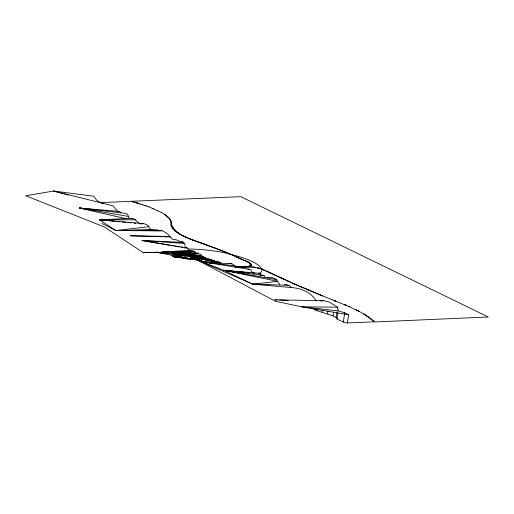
<?xml version="1.0" encoding="UTF-8"?>
<svg xmlns="http://www.w3.org/2000/svg" width="514" height="514" viewBox="0 0 514 514"><rect width="100%" height="100%" fill="white"/><g stroke="black" fill="none" stroke-linecap="round" stroke-linejoin="round"><path stroke-width="0.77" d="M164.519 214.377C167.692 216.484 172.074 220.275 170.918 224.984C172.235 230.362 177.876 233.028 182.252 235.611C199.895 243.752 218.893 248.603 236.491 256.929C237.969 259.307 254.494 261.658 249.194 266.104C245.024 266.978 250.768 266.894 251.205 265.134C250.01 261.234 243.411 260.784 240.25 258.452C229.25 253.505 218.039 249.039 206.692 244.953C194.883 239.665 178.075 237.693 171.67 225.126L171.631 222.26L169.279 218.232L164.923 214.621L161.21 212.346M235.136 267.274L252.547 266.959L260.881 268.687L260.463 268.61M372.534 320.293L368.634 317.061L363.751 313.977L370.703 318.77L374.147 321.803L347.387 322.972L343.326 322.06L337.03 319.001L336.143 317.504C328.992 313.264 320.093 312.872 313.135 308.599M243.276 267.254L243.88 267.094L236.954 267.299M259.833 274.855L260.058 273.339L258.478 273.159M315.48 310.257L315.712 308.715M317.17 310.719L317.395 309.229M322.053 312.056L322.278 310.546M327.521 314.015L327.971 311.015M332.995 315.975L333.567 312.107M336.143 317.504L336.972 311.953M337.447 308.779L337.685 307.199L329.313 302.014L323.743 300.722L274.72 299.816L277.104 299.925M337.03 319.001L337.91 313.103M343.326 322.06L344.714 312.808L338.238 310.893L301.75 306.832L275.414 301.249L198.063 260.354L187.828 256.017L175.749 256.036L174.657 256.923L172.781 256.557L172.004 255.317L156.507 252.316L143.117 252.535L104.49 227.027L25.7 195.763L53.578 191.028L93.837 196.226L96.973 200.685L103.32 203.859M347.387 322.972L348.614 314.774L344.714 312.808M235.11 267.036L247.812 266.734M177.928 251.834L193.168 251.552L193.29 251.108L189.248 250.357L161.062 252.111M249.065 266.4L249.952 266.239M241.554 267.286L241.098 267.299M252.547 266.959L255.612 267.415M204.129 244.034L204.842 244.298M236.324 267.055L245.821 266.85L245.422 266.869M187.173 248.339L187.559 247.979L189.248 250.357M217.891 262.558L218.456 262.031L221.495 263.547M254.436 267.357L254.873 267.402M242.974 266.984L243.784 266.946M220.011 249.952L221.232 250.434M182.586 235.412L182.252 235.611L183.53 235.83M249.56 267.029L249.984 267.036M251.32 267.055L251.744 267.062M131.404 218.803L132.618 218.36C135.638 219.035 136.82 222.099 139.519 223.327M244.356 260.354L245.711 260.99M179.971 256.313L183.369 255.085L189.705 255.715L216.606 261.857L214.46 261.677M193.2 240.07L192.782 240.218L194.523 240.655M247.748 267.087L248.32 267.062M245.544 267.19L246.09 267.023L243.861 267.241M253.222 267.19L253.659 267.235M238.747 267.306L239.344 267.312M236.35 267.293L236.967 267.139L235.367 267.113M189.499 238.58L188.946 238.708L190.167 238.875M186.537 247.934L185.258 247.112L184.751 243.463L182.823 241.721L180.53 241.715L176.475 239.845L172.216 239.164L168.239 234.448L165.842 232.643L162.135 230.715L150.788 229.655L149.323 227.856L148.758 226.205L146.561 224.547L143.618 223.616L142.102 223.918L140.168 223.474M186.042 237.063L185.432 237.166L186.717 237.365M101.952 223.423L115.798 230.535L148.887 226.693M192.718 259.127L187.16 258.915L186.865 258.15L175.749 256.036L198.063 260.354L252.702 284.178L277.682 281.312L279.635 284.486M206.692 244.953L206.371 244.985L208.119 245.48M320.087 300.934L323.743 300.722M100.037 202.651L131.263 201.289L148.848 206.808L148.321 206.583M137.289 202.946L137.694 203.107L131.263 201.289L240.803 196.676L488.3 316.997L374.687 321.957L372.554 320.119M132.618 218.36L99.408 219.812L115.798 230.535L160.676 230.857M266.92 277.303C270.724 277.232 275.639 277.599 277.682 281.312L223.744 270.293L198.063 260.354M161.852 252.111L193.29 251.108M174.015 229.36L173.308 229.379L174.516 229.732M162.135 230.715L115.798 230.535L118.181 230.478M119.775 230.439L150.788 229.655M143.117 252.535L158.723 252.194M162.687 252.117L169.106 251.995M194.89 258.009L218.456 262.031L203.756 262.044L187.828 256.017L205.459 259.763M101.791 219.786L99.408 219.812L108.897 220.724M103.378 219.767L104.972 219.748M106.559 219.735L113.71 219.651M115.798 230.535L158.235 230.066M192.705 258.857L187.16 258.915L172.781 256.557M165.02 252.117L168.971 252.078M177.664 252.001L195.05 251.841L195.378 253.325M135.529 219.799L99.408 219.812L143.618 223.616M177.831 232.482L176.996 232.476L178.429 232.932M234.898 266.837L237.057 267.062M169.594 236.44L130.35 235.797L170.34 236.967M265.121 276.892L263.952 275.459L259.898 274.932L260.058 273.339L223.744 270.293L252.702 284.178L268.52 284.499M247.761 269.188L249.033 269.214L251.417 270.28L251.937 271.964L253.929 273.275M291.059 287.512L252.702 284.178L289.022 285.341L291.059 287.512C300.947 288.206 311.188 292.068 316.271 301.133M175.807 230.947L174.953 230.914L176.218 231.255M199.413 258.844L196.496 257.983L203.756 262.044L220.532 262.718M183.684 242.402L142.005 240.52L170.038 245.377M181.044 257.469L174.657 256.923L190.675 258.529M279.481 300.035L288.2 300.439M207.656 262.84L203.756 262.044L231.859 263.766L234.937 265.854L235.457 267.203M184.751 243.463L142.005 240.52L187.559 247.979M206.063 259.641L183.369 255.085L156.507 252.316L183.402 254.141L207.399 258.298L214.518 260.842L215.167 261.716M197.023 253.139L198.353 253.229L170.423 251.635L176.578 253.023M180.761 257.533L173.719 256.737M249.605 262.95L248.692 262.628L249.149 262.667M252.702 284.178L256.602 284.48M224.637 251.783L224.181 251.751L225.73 252.252M169.279 218.232L169.524 218.553M214.679 261.703L218.456 262.031L206.204 259.911L207.547 260.335M202.272 243.379L201.559 243.122M186.865 258.15L177.246 257.289L172.004 255.317L183.369 255.085L185.239 256.422M213.117 260.707L214.518 260.842L183.402 254.141L186.537 255.4L164.409 253.126M276.474 279.622L223.744 270.293L238.111 271.643M239.704 271.79L243.694 272.163M246.09 272.388L249.284 272.69M252.477 272.985L254.867 273.21M110.478 220.879L114.429 221.258M116.01 221.412L119.968 221.791M122.338 222.016L125.5 222.318M127.87 222.549L131.038 222.851M134.199 223.153L135.78 223.307M139.731 223.686L141.311 223.841M175.133 252.091L170.423 251.635L176.707 252.914M176.7 252.239L181.416 252.695M228.788 263.47L231.859 263.766M185.522 253.184L170.423 251.635L190.758 255.715M188.696 253.511L190.289 253.672M156.507 252.316L162.829 252.965M87.354 208.902L79.4 208.016L126.502 218.765M89.738 209.166L92.128 209.429M200.608 257.251L184.661 253.659L189.383 254.224M206.904 262.68L203.756 262.044L234.937 265.854M172.916 227.972L172.087 227.869L173.045 228.165M237.931 272.696L223.744 270.293L263.952 275.459M223.744 270.293L225.318 270.505M227.67 270.82L230.021 271.129M179.437 234.043L180.356 234.172M205.028 257.675L200.139 256.949L194.26 255.021L170.423 251.635L200.852 254.154L201.61 255.895L205.028 257.675L194.26 255.021L201.61 255.895L170.423 251.635L175.827 252.663M171.4 221.958L170.989 221.9L171.631 222.26M196.907 241.683L197.787 241.818M193.168 251.552L195.05 251.841M88.774 209.487L79.4 208.016L119.807 211.524L121.092 213.13M203.756 262.044L249.033 269.214M172.698 228.627L173.533 228.762M251.205 265.134L250.62 264.787L251.359 264.909M250.562 263.631L249.945 263.528L250.659 263.733M239.505 272.96L241.085 273.23M242.659 273.499L244.234 273.763M348.614 314.774L301.75 306.832L337.685 307.199L338.238 310.893M128.776 216.471L79.4 208.016L126.245 213.432L127.774 214.736L129.387 218.72M250.954 264.067L250.337 263.958L251.147 264.28M202.863 257.713L196.708 256.126L170.423 251.635L205.163 257.72M203.114 259.442L207.675 260.219L189.705 255.715L189.319 256.248L191.484 257.218M171.599 245.647L173.154 245.917M174.715 246.187L176.27 246.457M177.825 246.726L179.386 246.99M180.941 247.26L182.502 247.53M184.057 247.799L185.618 248.069M210.965 246.656L211.755 246.797M171.67 225.126L170.918 224.984L171.843 225.415M284.268 284.46L289.022 285.341M177.375 252.959L179.688 253.402M263.444 269.606L262.635 269.387L294.04 283.901L322.496 295.884L295.987 284.64L261.163 268.822L260.129 266.747A49.511 12.227 8.5 0 0 237.179 256.049L225.37 252.997A49.511 12.227 8.5 0 0 188.208 249.059M257.964 267.967L257.546 267.884L259.101 268.224L258.69 268.141M262.705 269.285L261.928 269.105L263.245 269.503M209.262 263.155L210.83 263.47M184.661 253.659L196.708 256.126M178.281 253.229L187.706 255.15M189.274 255.471L190.848 255.786M209.217 263.162L210.772 263.483M222.735 251.173L223.494 251.333M261.812 268.983L261.163 268.822L262.397 269.195M236.491 256.929L237.172 257.071M228.383 253.466L229.058 253.608M203.762 257.058L194.26 255.021L202.953 257.668M247.838 262.179L248.5 262.32M263.271 269.683L263.926 269.824M275.253 275.388L275.902 275.536M171.618 223.763L170.976 223.622L171.721 223.956M172.151 226.597L171.284 226.404L172.267 226.777M178.12 253.37L181.969 254.237M287.673 281.074L288.296 281.216M190.36 255.824L183.402 254.141L201.841 258.741M300.51 286.728L301.108 286.876M205.632 259.692L207.907 260.257M216.529 248.609L215.315 248.133M191.626 256.839L189.319 256.248L196.399 257.36L208.864 260.296M193.168 257.231L199.316 258.793L199.149 258.221L204.443 259.056L209.609 260.919M250.909 265.687L250.234 265.513L250.748 265.783M248.692 262.628L249.508 262.84M239.556 267.055L238.837 267.068M313.765 292.35L314.324 292.498M68.291 195.031L53.578 191.028L112.958 205.844L117.963 211.755M210.335 260.707L212.545 261.324M249.399 263.078L250.145 263.29M250.562 264.382L251.314 264.601M167.198 216.33L167.558 216.548M170.68 220.191L170.333 220.088L170.821 220.377M241.413 258.998L240.25 258.452M249.791 265.828L250.408 266.027M260.341 268.552L261.504 268.893M131.783 201.437L132.162 201.559M250.62 264.787L251.372 265.031M234.011 255.702L232.302 254.976M135.869 202.6L135.169 202.362L135.497 202.477M366.411 315.692L366.855 315.847M168.02 217.249L168.419 217.39M370.703 318.77L371.108 318.911M355.836 309.679L355.418 309.524L359.402 311.542L348.794 306.479L349.154 306.64L319.682 294.708M309.042 290.281L306.305 289.099M295.987 284.64L293.327 283.458M250.446 265.243L251.076 265.481M283.342 278.974L280.49 277.656M148.257 206.538L161.338 212.423M271.392 273.409L268.449 272.002M250.511 265.16L251.121 265.417M157.419 210.38L157.759 210.541M249.194 266.104L249.618 266.31M364.914 314.626L358.239 310.899M369.489 317.703L368.634 317.061M261.151 268.777L261.877 270.011A49.511 12.227 8.5 0 1 259.197 273.718M164.422 214.319L164.923 214.621M153.082 208.44L153.647 208.71L153.082 208.44M256.614 267.608L256.614 267.608M142.796 204.694L142.32 204.501L142.796 204.694M139.769 203.75L139.236 203.55L139.769 203.75M146.008 205.78L145.616 205.619L146.008 205.78M336.336 301.448L333.451 300.285L336.336 301.448M346.333 305.444L344.888 304.815L346.333 305.444"/></g></svg>
